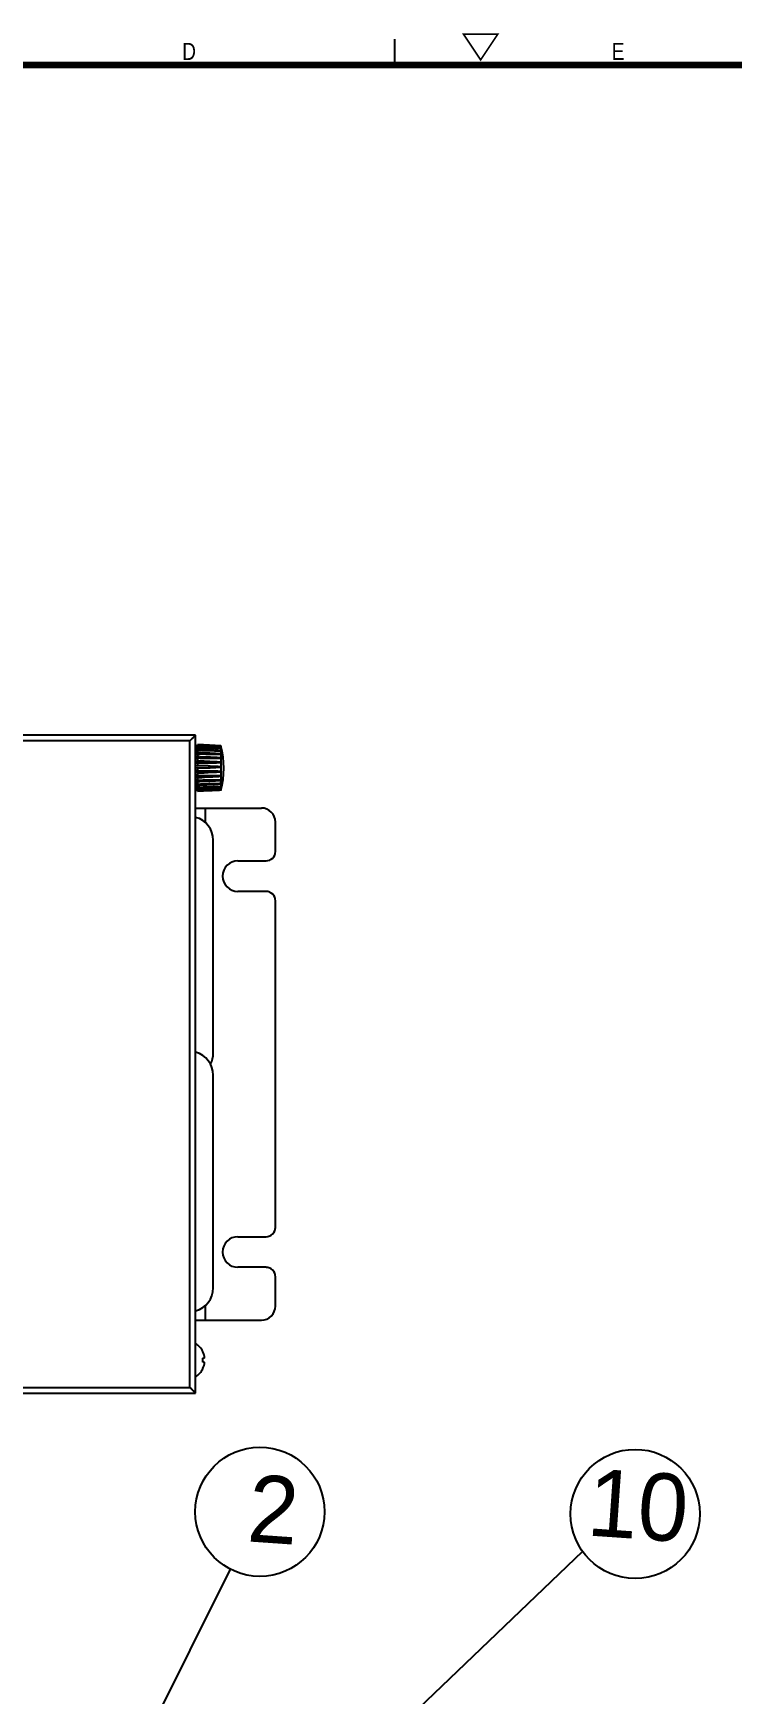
# Model space of a CAD drawing. Extents: x -425 to 6552, y -3049 to 3105.
# Drawn here: x 511.8 to 593.1, y -1743.1 to -1549.7 of the extents above; entities that cross this region are included whole.
import ezdxf

# ---------------------------------------------------------------- set-up
doc = ezdxf.new("R2010")
doc.units = 0
doc.layers.get('0').update_dxf_attribs({"linetype": 'CONTINUOUS'})
doc.layers.add('DIM', color=1, linetype='CONTINUOUS')
doc.styles.get("Standard").update_dxf_attribs({"font": 'gulim.ttc', "width": 0.8, "height": 2})
doc.styles.add('TEXTSTYLE_3', font='GOTHIC.TTF')

msp = doc.modelspace()

# ---------------------------------------------------------------- linework, layer by layer
msp.add_line((553.89, -1553.39), (553.89, -1550.39))
at = {"color": 7, "linetype": 'CONTINUOUS'}
for p, q in [((530.7, -1631.42), (385.7, -1631.42)), ((530.7, -1631.42), (530.05, -1632.08)), ((530.62, -1631.51), (530.59, -1631.54)), ((530.7, -1631.43), (530.62, -1631.51)), ((530.7, -1631.42), (530.7, -1631.43)), ((530.7, -1708.03), (530.7, -1631.42)), ((530.05, -1632.08), (386.36, -1632.08)), ((530.05, -1707.37), (530.05, -1632.08)), ((530.98, -1632.66), (530.7, -1632.66)), ((530.98, -1632.67), (530.7, -1632.67)), ((530.98, -1632.72), (530.7, -1632.72)), ((530.98, -1632.78), (530.7, -1632.78)), ((530.98, -1632.9), (530.7, -1632.89)), ((530.98, -1633), (530.7, -1633)), ((530.98, -1633.17), (530.7, -1633.17)), ((530.98, -1633.32), (530.7, -1633.32)), ((530.98, -1633.54), (530.7, -1633.54)), ((530.98, -1633.72), (530.7, -1633.72)), ((530.98, -1633.17), (530.98, -1632.52)), ((530.98, -1633.54), (530.98, -1633.21)), ((530.98, -1633.99), (530.98, -1633.63)), ((533.64, -1633.28), (533.59, -1633.28)), ((533.64, -1632.66), (533.64, -1632.66)), ((533.64, -1632.66), (533.65, -1632.67)), ((533.64, -1632.67), (533.64, -1632.74)), ((533.64, -1632.76), (533.64, -1632.92)), ((533.64, -1632.97), (533.64, -1633.21)), ((533.64, -1633.28), (533.64, -1633.59)), ((533.64, -1633.67), (533.64, -1634.04)), ((530.98, -1633.99), (530.7, -1633.98)), ((530.98, -1634.19), (530.7, -1634.19)), ((530.98, -1634.48), (530.7, -1634.48)), ((530.98, -1634.7), (530.7, -1634.71)), ((530.98, -1635.02), (530.7, -1635.01)), ((530.98, -1635.24), (530.7, -1635.25)), ((530.98, -1635.56), (530.7, -1635.55)), ((530.98, -1635.78), (530.7, -1635.79)), ((530.98, -1634.48), (530.98, -1634.12)), ((530.98, -1635.01), (530.98, -1634.67)), ((530.98, -1635.58), (530.98, -1635.24)), ((530.98, -1636.14), (530.98, -1635.78)), ((533.64, -1634.13), (533.64, -1634.54)), ((533.64, -1634.64), (533.64, -1635.08)), ((533.64, -1635.18), (533.64, -1635.62)), ((533.64, -1635.72), (533.64, -1636.15)), ((530.98, -1636.09), (530.7, -1636.08)), ((530.98, -1636.3), (530.7, -1636.3)), ((530.98, -1636.58), (530.7, -1636.58)), ((530.98, -1636.77), (530.7, -1636.78)), ((530.98, -1637.02), (530.7, -1637.01)), ((530.98, -1637.18), (530.7, -1637.18)), ((530.98, -1637.38), (530.7, -1637.37)), ((530.98, -1637.5), (530.7, -1637.5)), ((530.98, -1637.64), (530.7, -1637.64)), ((530.98, -1637.72), (530.7, -1637.72)), ((530.98, -1637.8), (530.7, -1637.8)), ((530.98, -1636.66), (530.98, -1636.3)), ((530.98, -1637.12), (530.98, -1636.77)), ((530.98, -1637.49), (530.98, -1637.18)), ((530.98, -1637.99), (530.98, -1637.5)), ((533.64, -1636.24), (533.64, -1636.64)), ((533.64, -1636.72), (533.64, -1637.06)), ((533.64, -1637.13), (533.64, -1637.41)), ((533.64, -1637.41), (533.64, -1637.41)), ((533.64, -1637.46), (533.64, -1637.66)), ((533.64, -1637.7), (533.64, -1637.81)), ((530.98, -1637.84), (530.7, -1637.84)), ((530.98, -1637.85), (530.7, -1637.85)), ((533.64, -1637.85), (530.98, -1637.99)), ((533.64, -1637.83), (533.64, -1637.85)), ((530.7, -1639.91), (538.36, -1639.91)), ((531.8, -1639.91), (531.8, -1641.57)), ((540.01, -1644.97), (540.01, -1641.55)), ((532.76, -1668.45), (532.76, -1643.65)), ((535.63, -1646.06), (538.91, -1646.06)), ((538.91, -1649.62), (535.63, -1649.62)), ((540.01, -1688.74), (540.01, -1650.71)), ((532.76, -1695.8), (532.76, -1671.01)), ((535.63, -1689.84), (538.91, -1689.84)), ((538.91, -1693.39), (535.63, -1693.39)), ((540.01, -1697.91), (540.01, -1694.49)), ((530.7, -1699.55), (538.36, -1699.55)), ((531.8, -1697.88), (531.8, -1699.55)), ((531.56, -1703.21), (531.56, -1703.19)), ((531.56, -1703.97), (531.71, -1703.95)), ((531.56, -1704.42), (531.56, -1703.97)), ((531.71, -1704.45), (531.56, -1704.42)), ((531.56, -1705.21), (531.56, -1705.18)), ((386.36, -1707.37), (530.05, -1707.37)), ((530.7, -1708.03), (530.05, -1707.37)), ((385.7, -1708.03), (530.7, -1708.03)), ((530.62, -1707.95), (530.59, -1707.91)), ((530.7, -1708.03), (530.62, -1707.95)), ((530.7, -1708.03), (530.7, -1708.03))]:
    msp.add_line(p, q, dxfattribs=at)
for points, const_width in [([(563.89, -1552.79), (565.89, -1549.79), (561.89, -1549.79)], 0.2), ([(903.89, -1553.39), (353.89, -1553.39), (353.89, -1933.39), (903.89, -1933.39)], 0.8)]:
    msp.add_lwpolyline(points, close=True, dxfattribs=dict(const_width=const_width))
for points in [[(530.39, -1631.74), (530.33, -1631.8), (530.26, -1631.87), (530.19, -1631.93), (530.12, -1632.01), (530.05, -1632.08)], [(530.54, -1631.58), (530.5, -1631.63), (530.45, -1631.68)], [(530.39, -1707.71), (530.33, -1707.65), (530.26, -1707.59), (530.19, -1707.52), (530.12, -1707.45), (530.05, -1707.37)], [(530.54, -1707.87), (530.5, -1707.82), (530.45, -1707.77)]]:
    msp.add_lwpolyline(points, dxfattribs=at)
for centre, radius, start, end in [((530.31, -1683.35), 49.43, 88.9988, 89.2284), ((524.03, -1635.26), 9.96, 344.8926, 14.9859), ((533.15, -1632.84), 0.503, 11.0011, 11.7658), ((530.87, -1681.83), 47.38, 88.992, 89.8638), ((531.39, -1680.36), 45.35, 88.998, 90.5177), ((531.62, -1590.77), 44.47, 269.1761, 270.9892), ((531.11, -1589.37), 46.43, 269.8356, 271.008), ((530.57, -1587.85), 48.5, 270.4804, 271.0045), ((533.37, -1645.03), 7.97, 88.0477, 89.0475), ((533.04, -1637.69), 0.621, 346.9987, 347.5594), ((530.02, -1643.65), 2.74, 0, 75.5225), ((538.36, -1641.55), 1.64, 0, 90), ((538.91, -1644.97), 1.09, 270, 0), ((535.63, -1647.84), 1.78, 90, 270), ((538.91, -1650.71), 1.09, 0, 90), ((530.02, -1671.01), 2.74, 0, 75.5225), ((530.02, -1668.45), 2.74, 332.069, 0), ((535.63, -1691.61), 1.78, 90, 270), ((538.91, -1688.74), 1.09, 270, 0), ((538.91, -1694.49), 1.09, 0, 90), ((530.02, -1695.8), 2.74, 284.4775, 0), ((538.36, -1697.91), 1.64, 270, 0), ((529.58, -1704.2), 2.22, 27.0569, 59.4898), ((529.55, -1704.19), 2.23, 25.4085, 26.0312), ((529.54, -1704.2), 2.24, 16.0964, 25.397), ((529.58, -1704.2), 2.22, 300.5102, 332.9431), ((529.55, -1704.2), 2.23, 333.9688, 334.5915), ((529.54, -1704.2), 2.24, 334.603, 343.9036), ((529.54, -1704.2), 2.25, 14.9386, 16.0925), ((529.54, -1704.2), 2.25, 343.9075, 345.0614), ((530.45, -1703.95), 1.3, 13.651, 14.9413), ((530.45, -1704.44), 1.3, 345.0588, 346.349)]:
    msp.add_arc(centre, radius, start, end, dxfattribs=at)
for points, knots in [([(530.98, -1632.52), (531.42, -1632.54), (532.31, -1632.59), (533.2, -1632.64), (533.64, -1632.66)], [0, 0, 0, 0, 0.500254, 1, 1, 1, 1]), ([(533.64, -1632.67), (533.2, -1632.65), (532.31, -1632.6), (531.42, -1632.56), (530.98, -1632.53)], [0, 0, 0, 0, 0.499688, 1, 1, 1, 1]), ([(530.98, -1632.59), (531.42, -1632.61), (532.09, -1632.64), (532.98, -1632.69), (533.42, -1632.72), (533.64, -1632.74)], [0, 0, 0, 0, 0.500132, 0.750195, 1, 1, 1, 1]), ([(533.64, -1632.76), (533.42, -1632.76), (532.98, -1632.74), (532.09, -1632.7), (531.42, -1632.67), (530.98, -1632.65)], [0, 0, 0, 0, 0.249568, 0.499604, 1, 1, 1, 1]), ([(530.98, -1632.77), (531.2, -1632.78), (531.64, -1632.8), (532.31, -1632.84), (532.87, -1632.87), (533.31, -1632.9), (533.53, -1632.91), (533.64, -1632.92)], [0, 0, 0, 0, 0.24997, 0.50001, 0.750074, 0.875085, 1, 1, 1, 1]), ([(533.64, -1632.97), (533.53, -1632.97), (533.31, -1632.97), (532.87, -1632.96), (532.31, -1632.94), (531.64, -1632.91), (531.2, -1632.89), (530.98, -1632.88)], [0, 0, 0, 0, 0.124656, 0.249545, 0.499566, 0.749741, 1, 1, 1, 1]), ([(530.98, -1633.07), (531.2, -1633.07), (531.64, -1633.09), (532.31, -1633.12), (532.87, -1633.15), (533.31, -1633.18), (533.53, -1633.2), (533.64, -1633.21)], [0, 0, 0, 0, 0.24991, 0.49991, 0.749969, 0.875005, 1, 1, 1, 1]), ([(533.59, -1633.28), (533.48, -1633.28), (533.27, -1633.28), (532.83, -1633.27), (532.29, -1633.26), (531.63, -1633.24), (531.2, -1633.22), (530.98, -1633.21)], [0, 0, 0, 0, 0.124723, 0.249618, 0.499615, 0.74976, 1, 1, 1, 1]), ([(530.98, -1633.46), (531.2, -1633.46), (531.64, -1633.47), (532.31, -1633.5), (532.87, -1633.53), (533.31, -1633.56), (533.53, -1633.58), (533.64, -1633.59)], [0, 0, 0, 0, 0.249878, 0.499849, 0.749898, 0.874948, 1, 1, 1, 1]), ([(533.38, -1633.68), (533.18, -1633.68), (532.78, -1633.68), (531.98, -1633.67), (531.38, -1633.65), (530.98, -1633.63)], [0, 0, 0, 0, 0.249769, 0.499748, 1, 1, 1, 1]), ([(531.18, -1633.93), (531.38, -1633.93), (531.79, -1633.94), (532.41, -1633.96), (532.92, -1633.99), (533.34, -1634.01), (533.54, -1634.03), (533.64, -1634.04)], [0, 0, 0, 0, 0.249888, 0.499849, 0.74988, 0.874928, 1, 1, 1, 1]), ([(533.65, -1632.68), (533.65, -1632.68), (533.65, -1632.68), (533.65, -1632.68), (533.64, -1632.67), (533.64, -1632.67), (533.64, -1632.67)], [0, 0, 0, 0, 0.068276, 0.261336, 0.575226, 1, 1, 1, 1]), ([(533.64, -1632.74), (533.64, -1632.75), (533.65, -1632.75), (533.65, -1632.76), (533.65, -1632.77), (533.65, -1632.77), (533.65, -1632.77)], [0, 0, 0, 0, 0.422755, 0.736038, 0.927964, 1, 1, 1, 1]), ([(533.65, -1632.77), (533.65, -1632.77), (533.64, -1632.77), (533.64, -1632.76), (533.64, -1632.76)], [0, 0, 0, 0, 0.306244, 1, 1, 1, 1]), ([(533.64, -1632.92), (533.64, -1632.93), (533.64, -1632.93), (533.65, -1632.94), (533.65, -1632.95)], [0, 0, 0, 0, 0.26972, 1, 1, 1, 1]), ([(533.65, -1632.95), (533.65, -1632.95), (533.65, -1632.96), (533.65, -1632.97), (533.65, -1632.97), (533.64, -1632.97)], [0, 0, 0, 0, 0.717071, 0.908247, 1, 1, 1, 1]), ([(533.64, -1632.97), (533.64, -1632.97), (533.64, -1632.97), (533.64, -1632.97), (533.64, -1632.97)], [0, 0, 0, 0, 0.428721, 1, 1, 1, 1]), ([(533.64, -1633.21), (533.64, -1633.22), (533.65, -1633.24), (533.65, -1633.25), (533.65, -1633.27), (533.64, -1633.27), (533.64, -1633.28)], [0, 0, 0, 0, 0.378718, 0.687424, 0.897059, 1, 1, 1, 1]), ([(533.64, -1633.59), (533.65, -1633.61), (533.65, -1633.63), (533.65, -1633.66), (533.64, -1633.67), (533.64, -1633.67)], [0, 0, 0, 0, 0.625459, 0.854014, 1, 1, 1, 1]), ([(533.65, -1632.67), (533.65, -1632.68), (533.65, -1632.68), (533.65, -1632.68), (533.65, -1632.68)], [0, 0, 0, 0, 0.750498, 1, 1, 1, 1]), ([(533.12, -1634.15), (532.76, -1634.16), (532.05, -1634.15), (531.33, -1634.14), (530.98, -1634.12)], [0, 0, 0, 0, 0.499853, 1, 1, 1, 1]), ([(532.78, -1634.68), (532.48, -1634.68), (531.88, -1634.68), (531.28, -1634.67), (530.98, -1634.67)], [0, 0, 0, 0, 0.49994, 1, 1, 1, 1]), ([(530.98, -1635.58), (531.25, -1635.58), (531.79, -1635.57), (532.33, -1635.57), (532.61, -1635.58)], [0, 0, 0, 0, 0.500029, 1, 1, 1, 1]), ([(531.7, -1634.46), (531.86, -1634.46), (532.19, -1634.47), (532.67, -1634.48), (533.08, -1634.5), (533.4, -1634.52), (533.56, -1634.54), (533.64, -1634.54)], [0, 0, 0, 0, 0.24993, 0.499898, 0.749912, 0.874943, 1, 1, 1, 1]), ([(533.64, -1635.72), (533.57, -1635.73), (533.43, -1635.74), (533.14, -1635.76), (532.79, -1635.77), (532.36, -1635.79), (532.07, -1635.8), (531.93, -1635.8)], [0, 0, 0, 0, 0.125041, 0.250064, 0.500072, 0.750049, 1, 1, 1, 1]), ([(532.18, -1635.01), (532.42, -1635.02), (532.79, -1635.03), (533.28, -1635.05), (533.52, -1635.07), (533.64, -1635.08)], [0, 0, 0, 0, 0.499973, 0.74998, 1, 1, 1, 1]), ([(533.64, -1635.18), (533.54, -1635.19), (533.33, -1635.2), (532.91, -1635.22), (532.59, -1635.23), (532.39, -1635.23)], [0, 0, 0, 0, 0.249986, 0.499986, 1, 1, 1, 1]), ([(532.61, -1635.58), (532.78, -1635.58), (533.04, -1635.59), (533.38, -1635.6), (533.56, -1635.61), (533.64, -1635.62)], [0, 0, 0, 0, 0.500064, 0.750059, 1, 1, 1, 1]), ([(533.64, -1634.64), (533.57, -1634.65), (533.43, -1634.66), (533.14, -1634.67), (532.93, -1634.67), (532.78, -1634.68)], [0, 0, 0, 0, 0.249899, 0.499891, 1, 1, 1, 1]), ([(533.64, -1634.13), (533.56, -1634.14), (533.38, -1634.14), (533.2, -1634.15), (533.12, -1634.15)], [0, 0, 0, 0, 0.499796, 1, 1, 1, 1]), ([(533.64, -1634.04), (533.65, -1634.06), (533.65, -1634.08), (533.65, -1634.11), (533.64, -1634.13), (533.64, -1634.13)], [0, 0, 0, 0, 0.579301, 0.820657, 1, 1, 1, 1]), ([(533.64, -1634.54), (533.65, -1634.56), (533.65, -1634.59), (533.65, -1634.63), (533.64, -1634.64)], [0, 0, 0, 0, 0.541879, 1, 1, 1, 1]), ([(533.64, -1635.08), (533.65, -1635.1), (533.65, -1635.13), (533.65, -1635.16), (533.64, -1635.18)], [0, 0, 0, 0, 0.507692, 1, 1, 1, 1]), ([(533.64, -1635.62), (533.65, -1635.64), (533.65, -1635.67), (533.65, -1635.7), (533.64, -1635.72)], [0, 0, 0, 0, 0.474184, 1, 1, 1, 1]), ([(530.98, -1636.14), (531.31, -1636.13), (531.97, -1636.12), (532.64, -1636.12), (532.97, -1636.12)], [0, 0, 0, 0, 0.500103, 1, 1, 1, 1]), ([(530.98, -1636.66), (531.36, -1636.64), (531.93, -1636.63), (532.7, -1636.62), (533.08, -1636.62), (533.27, -1636.62)], [0, 0, 0, 0, 0.500198, 0.750175, 1, 1, 1, 1]), ([(533.64, -1636.72), (533.53, -1636.73), (533.31, -1636.75), (532.87, -1636.78), (532.31, -1636.81), (531.64, -1636.83), (531.2, -1636.84), (530.98, -1636.85)], [0, 0, 0, 0, 0.125068, 0.25012, 0.500163, 0.750126, 1, 1, 1, 1]), ([(530.98, -1637.12), (531.4, -1637.1), (532.03, -1637.07), (532.87, -1637.06), (533.29, -1637.06), (533.5, -1637.06)], [0, 0, 0, 0, 0.50032, 0.750306, 1, 1, 1, 1]), ([(533.64, -1637.13), (533.53, -1637.14), (533.31, -1637.16), (532.87, -1637.19), (532.31, -1637.22), (531.64, -1637.25), (531.2, -1637.27), (530.98, -1637.28)], [0, 0, 0, 0, 0.125024, 0.250069, 0.500124, 0.750108, 1, 1, 1, 1]), ([(530.98, -1637.49), (531.2, -1637.48), (531.64, -1637.46), (532.31, -1637.43), (532.87, -1637.42), (533.31, -1637.41), (533.53, -1637.41), (533.64, -1637.41)], [0, 0, 0, 0, 0.250263, 0.500434, 0.750448, 0.875336, 1, 1, 1, 1]), ([(533.64, -1637.46), (533.53, -1637.48), (533.31, -1637.49), (532.87, -1637.52), (532.31, -1637.55), (531.64, -1637.59), (531.2, -1637.61), (530.98, -1637.61)], [0, 0, 0, 0, 0.124954, 0.249978, 0.50004, 0.75006, 1, 1, 1, 1]), ([(530.98, -1637.77), (531.2, -1637.76), (531.64, -1637.74), (532.31, -1637.71), (532.87, -1637.68), (533.31, -1637.67), (533.53, -1637.67), (533.64, -1637.66)], [0, 0, 0, 0, 0.250246, 0.500419, 0.750448, 0.875343, 1, 1, 1, 1]), ([(533.64, -1637.7), (533.53, -1637.71), (533.31, -1637.72), (532.87, -1637.75), (532.31, -1637.78), (531.64, -1637.82), (531.2, -1637.84), (530.98, -1637.85)], [0, 0, 0, 0, 0.124868, 0.249862, 0.499926, 0.74999, 1, 1, 1, 1]), ([(530.98, -1637.94), (531.42, -1637.92), (532.09, -1637.88), (532.98, -1637.84), (533.42, -1637.82), (533.64, -1637.81)], [0, 0, 0, 0, 0.500355, 0.750399, 1, 1, 1, 1]), ([(533.64, -1636.24), (533.55, -1636.25), (533.37, -1636.27), (533, -1636.29), (532.53, -1636.31), (531.98, -1636.33), (531.61, -1636.34), (531.42, -1636.34)], [0, 0, 0, 0, 0.125068, 0.250109, 0.500131, 0.750093, 1, 1, 1, 1]), ([(532.97, -1636.12), (533.08, -1636.12), (533.31, -1636.13), (533.53, -1636.14), (533.64, -1636.15)], [0, 0, 0, 0, 0.500169, 1, 1, 1, 1]), ([(533.64, -1636.15), (533.65, -1636.16), (533.65, -1636.19), (533.65, -1636.22), (533.64, -1636.24)], [0, 0, 0, 0, 0.438349, 1, 1, 1, 1]), ([(533.64, -1636.64), (533.64, -1636.64), (533.65, -1636.65), (533.65, -1636.68), (533.65, -1636.7), (533.64, -1636.72)], [0, 0, 0, 0, 0.162352, 0.39729, 1, 1, 1, 1]), ([(533.64, -1637.06), (533.64, -1637.06), (533.65, -1637.07), (533.65, -1637.09), (533.65, -1637.11), (533.64, -1637.12), (533.64, -1637.13)], [0, 0, 0, 0, 0.124204, 0.343661, 0.645132, 1, 1, 1, 1]), ([(533.64, -1637.41), (533.65, -1637.41), (533.65, -1637.42), (533.65, -1637.43), (533.65, -1637.44), (533.64, -1637.46), (533.64, -1637.46)], [0, 0, 0, 0, 0.086307, 0.286721, 0.600374, 1, 1, 1, 1]), ([(533.64, -1637.66), (533.64, -1637.66), (533.64, -1637.66), (533.64, -1637.66), (533.65, -1637.66)], [0, 0, 0, 0, 0.365991, 1, 1, 1, 1]), ([(533.65, -1637.69), (533.65, -1637.69), (533.64, -1637.69), (533.64, -1637.7), (533.64, -1637.7)], [0, 0, 0, 0, 0.233957, 1, 1, 1, 1]), ([(533.64, -1637.81), (533.64, -1637.81), (533.64, -1637.81), (533.65, -1637.8), (533.65, -1637.8), (533.65, -1637.8)], [0, 0, 0, 0, 0.724158, 0.918726, 1, 1, 1, 1]), ([(533.65, -1637.8), (533.65, -1637.8), (533.65, -1637.81), (533.65, -1637.81), (533.65, -1637.82), (533.64, -1637.82), (533.64, -1637.82)], [0, 0, 0, 0, 0.065803, 0.256856, 0.571451, 1, 1, 1, 1]), ([(533.65, -1637.66), (533.65, -1637.66), (533.65, -1637.66), (533.65, -1637.67), (533.65, -1637.68), (533.65, -1637.69)], [0, 0, 0, 0, 0.080736, 0.271641, 1, 1, 1, 1]), ([(533.64, -1637.83), (533.42, -1637.84), (532.98, -1637.87), (532.09, -1637.92), (531.42, -1637.95), (530.98, -1637.97)], [0, 0, 0, 0, 0.249742, 0.499802, 1, 1, 1, 1]), ([(531.71, -1703.95), (531.71, -1703.95), (531.72, -1703.94), (531.73, -1703.92), (531.74, -1703.89), (531.74, -1703.85), (531.74, -1703.81), (531.73, -1703.74), (531.72, -1703.68), (531.71, -1703.65)], [0, 0, 0, 0, 0.051344, 0.117867, 0.208979, 0.326691, 0.469215, 0.632537, 1, 1, 1, 1]), ([(531.71, -1704.75), (531.72, -1704.71), (531.73, -1704.66), (531.74, -1704.59), (531.74, -1704.54), (531.74, -1704.51), (531.73, -1704.48), (531.72, -1704.46), (531.71, -1704.45), (531.71, -1704.45)], [0, 0, 0, 0, 0.367467, 0.530788, 0.67331, 0.791021, 0.882133, 0.948655, 1, 1, 1, 1])]:
    msp.add_open_spline(points, degree=3, knots=knots, dxfattribs=at)
for points in [[(533.64, -1633.67), (533.56, -1633.67), (533.47, -1633.67), (533.38, -1633.68)], [(533.27, -1636.62), (533.39, -1636.63), (533.52, -1636.63), (533.64, -1636.64)]]:
    msp.add_open_spline(points, degree=3, dxfattribs=at)
at = {"layer": 'DIM', "color": 1, "linetype": 'CONTINUOUS'}
for p, q in [((575.76, -1726.5), (533.59, -1766.76)), ((534.74, -1728.54), (519.07, -1759.96))]:
    msp.add_line(p, q, dxfattribs=at)
for centre in [(538.19, -1721.86), (581.88, -1722.11)]:
    msp.add_circle(centre, 7.52, dxfattribs=at)

# ---------------------------------------------------------------- texts
at = {"width": 0.85}
for s, p in [('D', (529.14, -1552.81)), ('E', (579.14, -1552.81))]:
    msp.add_text(s, height=2, dxfattribs=at).set_placement(p)
at = {"layer": 'DIM', "color": 1, "linetype": 'CONTINUOUS', "attachment_point": 1, "rotation": 356.0357, "style": 'TEXTSTYLE_3'}
for s, insert, char_height, width in [('10', (576.69, -1716.8), 7.826, 15.7395), ('2', (537.14, -1717.49), 7.83, 17.7469)]:
    msp.add_mtext(s, dxfattribs=dict(at, insert=insert, char_height=char_height, width=width))

doc.saveas('drawing.dxf')
